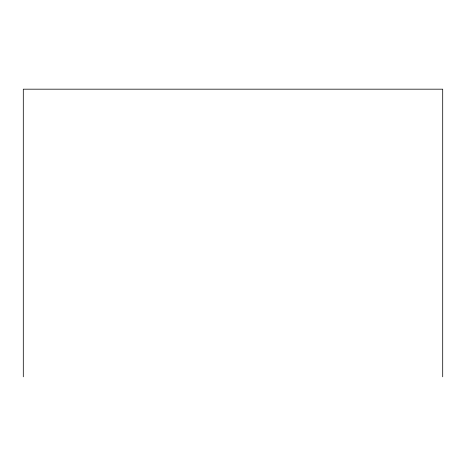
<?xml version="1.0" encoding="UTF-8"?>
<svg xmlns="http://www.w3.org/2000/svg" width="466" height="466" viewBox="0 0 466 466"><rect width="100%" height="100%" fill="white"/><g stroke="black" fill="none" stroke-linecap="round" stroke-linejoin="round"><path stroke-width="0.7" d="M442.7 376.819L442.7 89.181L23.3 89.181L23.3 376.819"/></g></svg>
